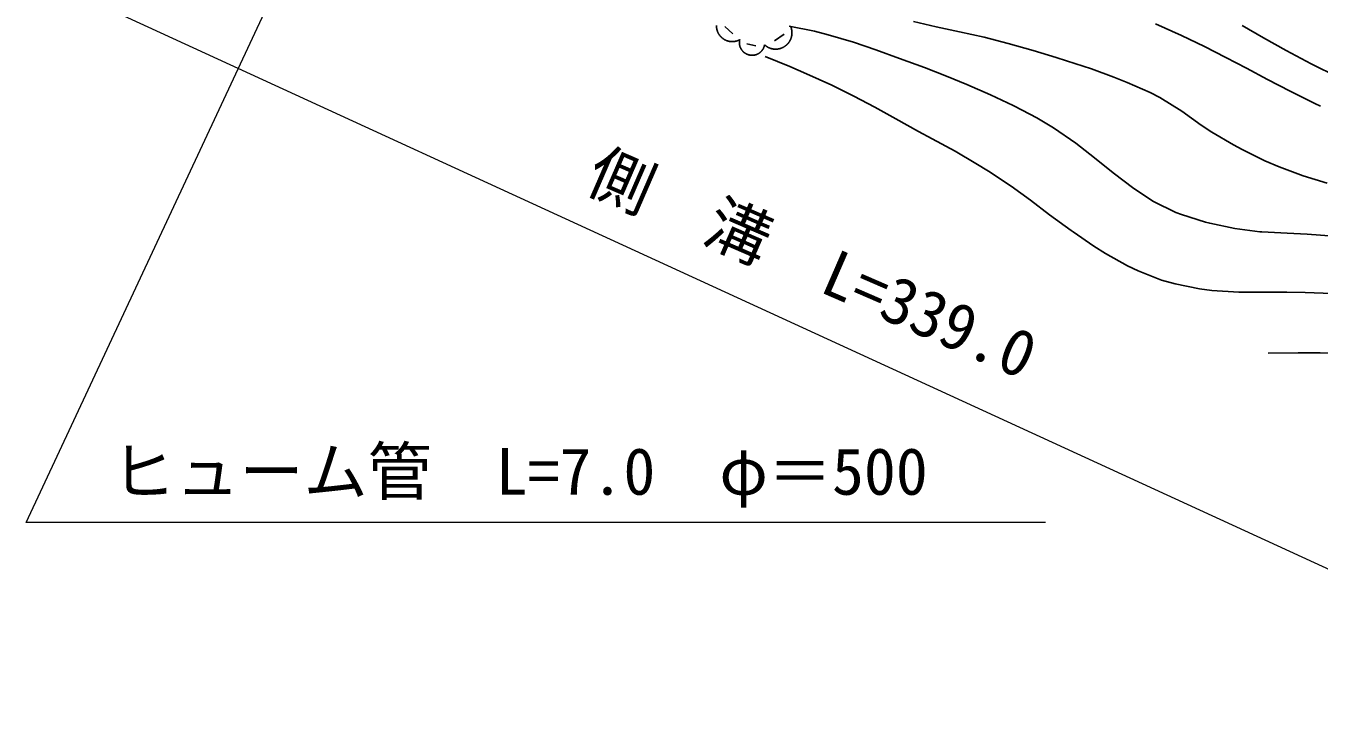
# Model space of a CAD drawing. Units: millimetres, scale not verified. Extents: x 40000 to 680000, y 20000 to 380000.
# Drawn here: x 327352 to 377847, y 238929 to 265748 of the extents above; entities that cross this region are included whole.
import ezdxf
from ezdxf.enums import TextEntityAlignment as Align

# ---------------------------------------------------------------- set-up
doc = ezdxf.new("R2010")
doc.units = ezdxf.units.MM
doc.header["$LTSCALE"] = 1000
doc.layers.add('M-BGD', color=7, linetype='Continuous', lineweight=25)
doc.layers.add('M-STR-HTXT', color=7, linetype='Continuous', lineweight=13)
doc.styles.add('ＭＳ ゴシック', font='')
doc.styles.get('ＭＳ ゴシック').set_extended_font_data('MS Gothic')

msp = doc.modelspace()

# ---------------------------------------------------------------- linework, layer by layer
at = {"layer": 'M-BGD'}
for p, q in [((354644, 265729), (354955, 265431)), ((356576, 265162), (356954, 265429)), ((355497, 265050), (355851, 264963))]:
    msp.add_line(p, q, dxfattribs=at)
for points in [[(354319, 265759), (354319, 265748), (354319, 265737), (354319, 265726), (354320, 265716), (354320, 265705), (354321, 265694), (354322, 265683), (354323, 265673), (354324, 265662), (354326, 265651), (354328, 265641), (354330, 265630), (354332, 265619), (354334, 265609), (354336, 265598), (354339, 265588), (354342, 265577), (354345, 265567), (354348, 265557), (354351, 265547), (354355, 265536), (354359, 265526), (354362, 265516), (354366, 265506), (354371, 265496), (354375, 265486), (354380, 265477), (354385, 265467), (354389, 265457), (354395, 265448), (354400, 265439), (354405, 265429), (354411, 265420), (354417, 265411), (354423, 265402), (354429, 265393), (354435, 265384), (354441, 265376), (354448, 265367), (354455, 265358), (354461, 265350), (354468, 265342), (354476, 265334), (354483, 265326), (354490, 265318), (354498, 265310), (354506, 265303), (354513, 265295), (354521, 265288), (354529, 265281), (354538, 265274), (354546, 265267), (354554, 265260), (354563, 265254), (354572, 265248), (354581, 265241), (354589, 265235), (354598, 265229), (354608, 265224), (354617, 265218), (354626, 265213), (354636, 265207), (354645, 265202), (354655, 265197), (354664, 265192), (354674, 265188), (354684, 265183), (354694, 265179), (354704, 265175), (354714, 265171), (354724, 265168), (354734, 265164), (354744, 265161), (354755, 265157), (354765, 265154), (354776, 265152), (354786, 265149), (354797, 265147), (354807, 265144), (354818, 265142), (354828, 265140), (354839, 265139), (354850, 265137), (354860, 265136), (354871, 265135), (354882, 265134), (354893, 265133), (354903, 265133), (354914, 265132), (354925, 265132), (354936, 265132), (354946, 265132), (354957, 265133), (354968, 265133), (354979, 265134), (354990, 265135), (355000, 265136), (355011, 265138), (355022, 265139), (355032, 265141), (355043, 265143), (355053, 265145), (355064, 265147), (355074, 265150), (355085, 265153), (355095, 265155), (355106, 265158), (355116, 265162), (355126, 265165), (355136, 265169), (355146, 265172), (355157, 265176), (355166, 265180), (355176, 265185), (355186, 265189), (355196, 265194), (355206, 265199), (355215, 265204), (355225, 265209)], [(356195, 265004), (356204, 264997), (356212, 264989), (356221, 264982), (356229, 264975), (356238, 264968), (356247, 264961), (356256, 264955), (356266, 264948), (356275, 264942), (356284, 264936), (356294, 264930), (356304, 264924), (356313, 264918), (356323, 264913), (356333, 264908), (356343, 264903), (356353, 264898), (356364, 264893), (356374, 264888), (356384, 264884), (356395, 264880), (356405, 264876), (356416, 264872), (356427, 264869), (356437, 264865), (356448, 264862), (356459, 264859), (356470, 264856), (356481, 264853), (356492, 264851), (356503, 264849), (356514, 264847), (356525, 264845), (356536, 264843), (356547, 264842), (356558, 264840), (356570, 264839), (356581, 264838), (356592, 264838), (356603, 264837), (356615, 264837), (356626, 264837), (356637, 264837), (356648, 264837), (356660, 264838), (356671, 264838), (356682, 264839), (356693, 264840), (356705, 264842), (356716, 264843), (356727, 264845), (356738, 264847), (356749, 264849), (356760, 264851), (356771, 264853), (356782, 264856), (356793, 264859), (356804, 264862), (356814, 264865), (356825, 264869), (356836, 264872), (356846, 264876), (356857, 264880), (356867, 264884), (356878, 264889), (356888, 264893), (356898, 264898), (356908, 264903), (356919, 264908), (356928, 264913), (356938, 264918), (356948, 264924), (356958, 264930), (356967, 264936), (356977, 264942), (356986, 264948), (356995, 264955), (357004, 264961), (357013, 264968), (357022, 264975), (357031, 264982), (357040, 264989), (357048, 264997), (357057, 265004), (357065, 265012), (357073, 265020), (357081, 265028), (357089, 265036), (357096, 265044), (357104, 265052), (357111, 265061), (357119, 265069), (357126, 265078), (357133, 265087), (357139, 265096), (357146, 265105), (357152, 265114), (357159, 265124), (357165, 265133), (357171, 265143), (357176, 265153), (357182, 265162), (357187, 265172), (357193, 265182), (357198, 265192), (357203, 265202), (357207, 265213), (357212, 265223), (357216, 265233), (357220, 265244), (357224, 265254), (357228, 265265), (357232, 265276), (357235, 265286), (357238, 265297), (357241, 265308), (357244, 265319), (357247, 265330), (357249, 265341), (357252, 265352), (357254, 265363), (357256, 265374), (357257, 265385), (357259, 265396), (357260, 265407), (357261, 265419), (357262, 265430), (357263, 265441), (357263, 265452), (357263, 265464), (357264, 265475), (357263, 265486), (357263, 265497), (357263, 265509), (357262, 265520), (357261, 265531), (357260, 265542), (357259, 265553), (357257, 265565), (357255, 265576), (357253, 265587), (357251, 265598), (357249, 265609), (357247, 265620), (357244, 265631), (357241, 265642), (357238, 265653), (357235, 265663), (357231, 265674), (357228, 265685), (357224, 265695), (357220, 265706), (357216, 265716)], [(357150, 265741), (358143, 265534), (358674, 265402), (359668, 265116), (360539, 264811), (361468, 264471), (362438, 264117), (363301, 263782), (364093, 263455), (365013, 263057), (365907, 262632), (365956, 262608), (366831, 262148), (367480, 261761), (368350, 261167), (369078, 260590), (369799, 259999), (370612, 259391), (371374, 258883), (372256, 258458), (372475, 258375), (373410, 258076), (373576, 258036), (374556, 257830), (375534, 257704), (375608, 257697), (376595, 257648), (377386, 257613), (378427, 257526)], [(362005, 265920), (362900, 265713), (363803, 265518), (364764, 265301), (365702, 265063), (366680, 264789), (367585, 264513), (367988, 264386), (368958, 264068), (369837, 263745), (370358, 263539), (371252, 263142), (371628, 262947), (372483, 262411), (373241, 261864), (373660, 261592), (374504, 261096), (374846, 260915), (375726, 260477), (376285, 260237), (377228, 259891), (378159, 259606)], [(371459, 265825), (372467, 265374), (373369, 264941), (374205, 264515), (375014, 264089), (375836, 263653), (376710, 263198), (377675, 262715), (377894, 262608)], [(374842, 265765), (375672, 265284), (376561, 264787), (377537, 264270), (377640, 264217), (378486, 263793)], [(355225, 265209), (355223, 265200), (355221, 265192), (355219, 265183), (355218, 265175), (355216, 265166), (355215, 265157), (355214, 265149), (355213, 265140), (355213, 265131), (355212, 265122), (355212, 265114), (355211, 265105), (355211, 265096), (355211, 265087), (355211, 265079), (355212, 265070), (355212, 265061), (355213, 265052), (355214, 265044), (355215, 265035), (355216, 265026), (355217, 265018), (355219, 265009), (355220, 265000), (355222, 264992), (355224, 264983), (355226, 264975), (355228, 264966), (355230, 264958), (355233, 264950), (355235, 264941), (355238, 264933), (355241, 264925), (355244, 264916), (355247, 264908), (355251, 264900), (355254, 264892), (355258, 264884), (355262, 264876), (355266, 264869), (355270, 264861), (355274, 264853), (355278, 264845), (355283, 264838), (355287, 264831), (355292, 264823), (355297, 264816), (355302, 264809), (355307, 264802), (355312, 264795), (355317, 264788), (355323, 264781), (355328, 264774), (355334, 264767), (355340, 264761), (355346, 264754), (355352, 264748), (355358, 264742), (355364, 264736), (355371, 264730), (355377, 264724), (355384, 264718), (355390, 264713), (355397, 264707), (355404, 264702), (355411, 264696), (355418, 264691), (355425, 264686), (355433, 264681), (355440, 264676), (355447, 264672), (355455, 264667), (355462, 264663), (355470, 264659), (355478, 264654), (355485, 264650), (355493, 264647), (355501, 264643), (355509, 264639), (355517, 264636), (355525, 264633), (355534, 264630), (355542, 264627), (355550, 264624), (355558, 264621), (355567, 264618), (355575, 264616), (355584, 264614), (355592, 264612), (355601, 264610), (355609, 264608), (355618, 264606), (355626, 264605), (355635, 264603), (355644, 264602), (355652, 264601), (355661, 264600), (355670, 264600), (355679, 264599), (355687, 264599), (355696, 264598), (355705, 264598), (355714, 264598), (355722, 264598), (355731, 264599), (355740, 264599), (355748, 264600), (355757, 264601), (355766, 264602), (355775, 264603), (355783, 264604), (355792, 264605), (355800, 264607), (355809, 264609), (355818, 264611), (355826, 264613), (355835, 264615), (355843, 264617), (355851, 264620), (355860, 264622), (355868, 264625), (355876, 264628), (355885, 264631), (355893, 264634), (355901, 264637), (355909, 264641), (355917, 264644), (355925, 264648), (355932, 264652), (355940, 264656), (355948, 264660), (355956, 264665), (355963, 264669), (355971, 264674), (355978, 264678), (355985, 264683), (355992, 264688), (356000, 264693), (356007, 264699), (356013, 264704), (356020, 264709), (356027, 264715), (356034, 264721), (356040, 264726), (356047, 264732), (356053, 264738), (356059, 264745), (356065, 264751), (356071, 264757), (356077, 264764), (356083, 264770), (356089, 264777), (356094, 264784), (356100, 264790), (356105, 264797), (356110, 264805), (356115, 264812), (356120, 264819), (356125, 264826), (356129, 264834), (356134, 264841), (356138, 264849), (356143, 264856), (356147, 264864), (356151, 264872), (356155, 264880), (356158, 264888), (356162, 264896), (356165, 264904), (356169, 264912), (356172, 264920), (356175, 264928), (356178, 264936), (356180, 264945), (356183, 264953), (356185, 264961), (356188, 264970), (356190, 264978), (356192, 264987), (356194, 264995), (356195, 265004)], [(356219, 264555), (357178, 264164), (357828, 263878), (358817, 263425), (359685, 262994), (360496, 262565), (361316, 262115), (362207, 261625), (362738, 261338), (363634, 260846), (364441, 260373), (364940, 260068), (365826, 259484), (366578, 258930), (367317, 258366), (368165, 257750), (368242, 257697), (369051, 257143), (369512, 256851), (370363, 256368), (370782, 256173), (371693, 255812), (372221, 255665), (373180, 255468), (373660, 255411), (374710, 255345), (375636, 255337), (376590, 255341), (377301, 255327), (378350, 255292)], [(375862, 252956), (377026, 252967), (377890, 252969), (378854, 252957), (378910, 252956), (379935, 252933), (380866, 252900), (381534, 252871), (382567, 252839), (383489, 252799), (384413, 252702), (385419, 252518), (386323, 252318), (387038, 252194), (387884, 252109), (388818, 252207), (389154, 252279)]]:
    msp.add_lwpolyline(points, dxfattribs=at)
at = {"layer": 'M-STR-HTXT'}
for points in [[(367162, 246338), (327362, 246338), (347460, 289391)], [(270166, 257739), (281897, 278268), (297755, 281511), (387714, 240150), (418015, 233584), (490364, 236305), (523188, 231066)]]:
    msp.add_lwpolyline(points, dxfattribs=at)

# ---------------------------------------------------------------- texts
at = {"layer": 'M-STR-HTXT', "style": 'ＭＳ ゴシック'}
msp.add_text('側\u3000溝\u3000L=339.0', height=1833, rotation=336.541, dxfattribs=at).set_placement((357472, 255131), align=Align.BOTTOM_CENTER)
msp.add_text('ヒューム管\u3000L=7.0\u3000φ＝500', height=1833, dxfattribs=at).set_placement((346630, 246875), align=Align.BOTTOM_CENTER)

doc.saveas('drawing.dxf')
